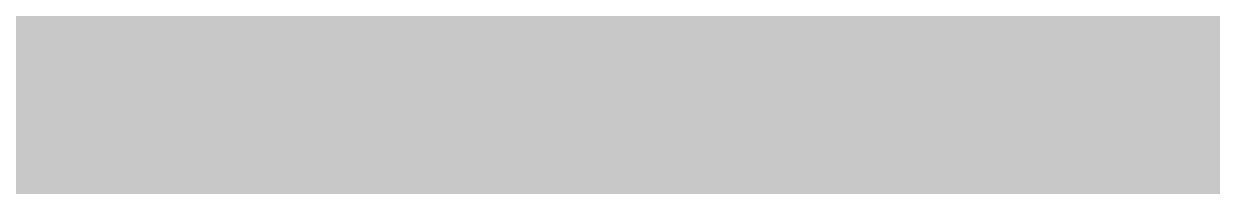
# Model space of a CAD drawing. Header units: millimetres. Extents: x -20 to 20, y -4.5 to 56.7.
# Drawn here: x -13.869 to -9.779, y 4.266 to 4.827 of the extents above; entities that cross this region are included whole.
import ezdxf

# ---------------------------------------------------------------- set-up
doc = ezdxf.new("R2010")
doc.units = ezdxf.units.MM
doc.layers.add('GREEN', color=7, linetype='Continuous', true_color=0x007f00)
doc.layers.add('WHITE', color=7, linetype='Continuous', true_color=0xf5f5f5)

# ---------------------------------------------------------------- blocks, each defined once
blk = doc.blocks.new('MR-GM-32-7')
at = {"layer": 'GREEN'}
h = blk.add_hatch(color=256, dxfattribs=at)
edge = h.paths.add_edge_path()
edge.add_spline(control_points=[(-10.1064, 4.3838), (-10.1064, 4.3838), (-10.1064, 4.6384), (-10.1064, 4.6384), (-10.1064, 4.6384), (-10.1503, 4.6384), (-10.1503, 4.6384), (-10.1503, 4.6384), (-10.1503, 4.677), (-10.1503, 4.677), (-10.1503, 4.677), (-10.1064, 4.677), (-10.1064, 4.677), (-10.1064, 4.677), (-10.1064, 4.7082), (-10.1064, 4.7082), (-10.1064, 4.7279), (-10.1046, 4.7426), (-10.1011, 4.7521), (-10.0963, 4.765), (-10.0879, 4.7755), (-10.0759, 4.7835), (-10.0638, 4.7915), (-10.0469, 4.7955), (-10.0252, 4.7955), (-10.0112, 4.7955), (-9.9958, 4.7938), (-9.9788, 4.7905), (-9.9788, 4.7905), (-9.9863, 4.7472), (-9.9863, 4.7472), (-9.9966, 4.749), (-10.0063, 4.7499), (-10.0156, 4.7499), (-10.0306, 4.7499), (-10.0413, 4.7467), (-10.0476, 4.7403), (-10.0538, 4.7338), (-10.057, 4.7218), (-10.057, 4.7041), (-10.057, 4.7041), (-10.057, 4.677), (-10.057, 4.677), (-10.057, 4.677), (-9.9998, 4.677), (-9.9998, 4.677), (-9.9998, 4.677), (-9.9998, 4.6384), (-9.9998, 4.6384), (-9.9998, 4.6384), (-10.057, 4.6384), (-10.057, 4.6384), (-10.057, 4.6384), (-10.057, 4.3838), (-10.057, 4.3838), (-10.057, 4.3838), (-10.1064, 4.3838), (-10.1064, 4.3838)], knot_values=[0, 0, 0, 0, 1, 1, 1, 2, 2, 2, 3, 3, 3, 4, 4, 4, 5, 5, 5, 6, 6, 6, 7, 7, 7, 8, 8, 8, 9, 9, 9, 10, 10, 10, 11, 11, 11, 12, 12, 12, 13, 13, 13, 14, 14, 14, 15, 15, 15, 16, 16, 16, 17, 17, 17, 18, 18, 18, 19, 19, 19, 19], degree=3, periodic=0)
edge = h.paths.add_edge_path(flags=16)
edge.add_spline(control_points=[(-10.4001, 4.5305), (-10.4001, 4.4929), (-10.3919, 4.4648), (-10.3755, 4.4461), (-10.3592, 4.4274), (-10.3386, 4.4181), (-10.3137, 4.4181), (-10.289, 4.4181), (-10.2685, 4.4275), (-10.2521, 4.4462), (-10.2358, 4.465), (-10.2276, 4.4936), (-10.2276, 4.5321), (-10.2276, 4.5684), (-10.2358, 4.5958), (-10.2523, 4.6145), (-10.2688, 4.6332), (-10.2892, 4.6425), (-10.3137, 4.6425), (-10.3386, 4.6425), (-10.3592, 4.6332), (-10.3755, 4.6147), (-10.3919, 4.5961), (-10.4001, 4.568), (-10.4001, 4.5305)], knot_values=[0, 0, 0, 0, 1, 1, 1, 2, 2, 2, 3, 3, 3, 4, 4, 4, 5, 5, 5, 6, 6, 6, 7, 7, 7, 8, 8, 8, 8], degree=3, periodic=0)
edge = h.paths.add_edge_path()
edge.add_spline(control_points=[(-10.4512, 4.5305), (-10.4512, 4.5847), (-10.4361, 4.625), (-10.4059, 4.6511), (-10.3807, 4.6728), (-10.35, 4.6837), (-10.3137, 4.6837), (-10.2734, 4.6837), (-10.2405, 4.6705), (-10.2149, 4.6441), (-10.1893, 4.6176), (-10.1765, 4.5812), (-10.1765, 4.5346), (-10.1765, 4.4969), (-10.1822, 4.4672), (-10.1935, 4.4456), (-10.2048, 4.4239), (-10.2213, 4.4071), (-10.2429, 4.3952), (-10.2645, 4.3832), (-10.2881, 4.3772), (-10.3137, 4.3772), (-10.3548, 4.3772), (-10.3879, 4.3904), (-10.4132, 4.4167), (-10.4386, 4.443), (-10.4512, 4.4809), (-10.4512, 4.5305)], knot_values=[0, 0, 0, 0, 1, 1, 1, 2, 2, 2, 3, 3, 3, 4, 4, 4, 5, 5, 5, 6, 6, 6, 7, 7, 7, 8, 8, 8, 9, 9, 9, 9], degree=3, periodic=0)
edge = h.paths.add_edge_path()
edge.add_spline(control_points=[(-10.6383, 4.4283), (-10.6383, 4.4283), (-10.6312, 4.3844), (-10.6312, 4.3844), (-10.6452, 4.3815), (-10.6577, 4.38), (-10.6687, 4.38), (-10.6868, 4.38), (-10.7007, 4.3828), (-10.7107, 4.3885), (-10.7206, 4.3942), (-10.7276, 4.4017), (-10.7317, 4.411), (-10.7357, 4.4203), (-10.7377, 4.4399), (-10.7377, 4.4697), (-10.7377, 4.4697), (-10.7377, 4.6384), (-10.7377, 4.6384), (-10.7377, 4.6384), (-10.7742, 4.6384), (-10.7742, 4.6384), (-10.7742, 4.6384), (-10.7742, 4.677), (-10.7742, 4.677), (-10.7742, 4.677), (-10.7377, 4.677), (-10.7377, 4.677), (-10.7377, 4.677), (-10.7377, 4.7497), (-10.7377, 4.7497), (-10.7377, 4.7497), (-10.6883, 4.7795), (-10.6883, 4.7795), (-10.6883, 4.7795), (-10.6883, 4.677), (-10.6883, 4.677), (-10.6883, 4.677), (-10.6383, 4.677), (-10.6383, 4.677), (-10.6383, 4.677), (-10.6383, 4.6384), (-10.6383, 4.6384), (-10.6383, 4.6384), (-10.6883, 4.6384), (-10.6883, 4.6384), (-10.6883, 4.6384), (-10.6883, 4.467), (-10.6883, 4.467), (-10.6883, 4.4528), (-10.6875, 4.4437), (-10.6857, 4.4396), (-10.684, 4.4356), (-10.6811, 4.4324), (-10.6772, 4.43), (-10.6732, 4.4276), (-10.6676, 4.4264), (-10.6602, 4.4264), (-10.6547, 4.4264), (-10.6474, 4.427), (-10.6383, 4.4283)], knot_values=[0, 0, 0, 0, 1, 1, 1, 2, 2, 2, 3, 3, 3, 4, 4, 4, 5, 5, 5, 6, 6, 6, 7, 7, 7, 8, 8, 8, 9, 9, 9, 10, 10, 10, 11, 11, 11, 12, 12, 12, 13, 13, 13, 14, 14, 14, 15, 15, 15, 16, 16, 16, 17, 17, 17, 18, 18, 18, 19, 19, 19, 20, 20, 20, 20], degree=3, periodic=0)
edge = h.paths.add_edge_path()
edge.add_spline(control_points=[(-11.0613, 4.3838), (-11.0613, 4.3838), (-11.0613, 4.677), (-11.0613, 4.677), (-11.0613, 4.677), (-11.0166, 4.677), (-11.0166, 4.677), (-11.0166, 4.677), (-11.0166, 4.6354), (-11.0166, 4.6354), (-10.9951, 4.6676), (-10.9639, 4.6837), (-10.9233, 4.6837), (-10.9056, 4.6837), (-10.8894, 4.6805), (-10.8746, 4.6741), (-10.8597, 4.6678), (-10.8486, 4.6595), (-10.8413, 4.6492), (-10.8339, 4.6388), (-10.8288, 4.6266), (-10.8258, 4.6124), (-10.824, 4.6032), (-10.8231, 4.5871), (-10.8231, 4.5641), (-10.8231, 4.5641), (-10.8231, 4.3838), (-10.8231, 4.3838), (-10.8231, 4.3838), (-10.8727, 4.3838), (-10.8727, 4.3838), (-10.8727, 4.3838), (-10.8727, 4.5622), (-10.8727, 4.5622), (-10.8727, 4.5824), (-10.8747, 4.5976), (-10.8785, 4.6076), (-10.8824, 4.6176), (-10.8893, 4.6256), (-10.8991, 4.6316), (-10.909, 4.6376), (-10.9205, 4.6406), (-10.9338, 4.6406), (-10.9549, 4.6406), (-10.9732, 4.6339), (-10.9886, 4.6205), (-11.0039, 4.607), (-11.0116, 4.5815), (-11.0116, 4.544), (-11.0116, 4.544), (-11.0116, 4.3838), (-11.0116, 4.3838), (-11.0116, 4.3838), (-11.0613, 4.3838), (-11.0613, 4.3838)], knot_values=[0, 0, 0, 0, 1, 1, 1, 2, 2, 2, 3, 3, 3, 4, 4, 4, 5, 5, 5, 6, 6, 6, 7, 7, 7, 8, 8, 8, 9, 9, 9, 10, 10, 10, 11, 11, 11, 12, 12, 12, 13, 13, 13, 14, 14, 14, 15, 15, 15, 16, 16, 16, 17, 17, 17, 18, 18, 18, 18], degree=3, periodic=0)
edge = h.paths.add_edge_path(flags=16)
edge.add_spline(control_points=[(-11.3382, 4.5586), (-11.3382, 4.5586), (-11.1745, 4.5586), (-11.1745, 4.5586), (-11.1767, 4.5833), (-11.183, 4.6018), (-11.1933, 4.6141), (-11.2091, 4.6332), (-11.2296, 4.6428), (-11.2548, 4.6428), (-11.2777, 4.6428), (-11.2969, 4.6352), (-11.3124, 4.6199), (-11.328, 4.6046), (-11.3366, 4.5842), (-11.3382, 4.5586)], knot_values=[0, 0, 0, 0, 1, 1, 1, 2, 2, 2, 3, 3, 3, 4, 4, 4, 5, 5, 5, 5], degree=3, periodic=0)
edge = h.paths.add_edge_path()
edge.add_spline(control_points=[(-11.1751, 4.4783), (-11.1751, 4.4783), (-11.1237, 4.4719), (-11.1237, 4.4719), (-11.1318, 4.4419), (-11.1468, 4.4186), (-11.1687, 4.4021), (-11.1906, 4.3855), (-11.2186, 4.3772), (-11.2526, 4.3772), (-11.2955, 4.3772), (-11.3295, 4.3904), (-11.3546, 4.4168), (-11.3798, 4.4433), (-11.3923, 4.4803), (-11.3923, 4.528), (-11.3923, 4.5773), (-11.3796, 4.6156), (-11.3542, 4.6428), (-11.3288, 4.67), (-11.2959, 4.6837), (-11.2554, 4.6837), (-11.2162, 4.6837), (-11.1842, 4.6703), (-11.1593, 4.6436), (-11.1345, 4.617), (-11.122, 4.5794), (-11.122, 4.531), (-11.122, 4.5281), (-11.1221, 4.5236), (-11.1223, 4.5177), (-11.1223, 4.5177), (-11.341, 4.5177), (-11.341, 4.5177), (-11.3391, 4.4855), (-11.33, 4.4609), (-11.3136, 4.4438), (-11.2973, 4.4266), (-11.2768, 4.4181), (-11.2524, 4.4181), (-11.2341, 4.4181), (-11.2186, 4.4229), (-11.2057, 4.4324), (-11.1928, 4.442), (-11.1826, 4.4573), (-11.1751, 4.4783)], knot_values=[0, 0, 0, 0, 1, 1, 1, 2, 2, 2, 3, 3, 3, 4, 4, 4, 5, 5, 5, 6, 6, 6, 7, 7, 7, 8, 8, 8, 9, 9, 9, 10, 10, 10, 11, 11, 11, 12, 12, 12, 13, 13, 13, 14, 14, 14, 15, 15, 15, 15], degree=3, periodic=0)
edge = h.paths.add_edge_path()
edge.add_spline(control_points=[(-11.8468, 4.3838), (-11.8468, 4.3838), (-11.8468, 4.677), (-11.8468, 4.677), (-11.8468, 4.677), (-11.8023, 4.677), (-11.8023, 4.677), (-11.8023, 4.677), (-11.8023, 4.6359), (-11.8023, 4.6359), (-11.7931, 4.6503), (-11.7809, 4.6618), (-11.7656, 4.6706), (-11.7503, 4.6793), (-11.7329, 4.6837), (-11.7134, 4.6837), (-11.6917, 4.6837), (-11.6739, 4.6792), (-11.66, 4.6701), (-11.6461, 4.6611), (-11.6363, 4.6485), (-11.6306, 4.6323), (-11.6074, 4.6665), (-11.5772, 4.6837), (-11.54, 4.6837), (-11.511, 4.6837), (-11.4886, 4.6756), (-11.4729, 4.6595), (-11.4573, 4.6434), (-11.4495, 4.6186), (-11.4495, 4.5851), (-11.4495, 4.5851), (-11.4495, 4.3838), (-11.4495, 4.3838), (-11.4495, 4.3838), (-11.4989, 4.3838), (-11.4989, 4.3838), (-11.4989, 4.3838), (-11.4989, 4.5685), (-11.4989, 4.5685), (-11.4989, 4.5884), (-11.5005, 4.6027), (-11.5037, 4.6115), (-11.5069, 4.6202), (-11.5128, 4.6273), (-11.5213, 4.6326), (-11.5297, 4.6379), (-11.5397, 4.6406), (-11.5511, 4.6406), (-11.5717, 4.6406), (-11.5888, 4.6338), (-11.6024, 4.62), (-11.616, 4.6063), (-11.6229, 4.5844), (-11.6229, 4.5542), (-11.6229, 4.5542), (-11.6229, 4.3838), (-11.6229, 4.3838), (-11.6229, 4.3838), (-11.6725, 4.3838), (-11.6725, 4.3838), (-11.6725, 4.3838), (-11.6725, 4.5743), (-11.6725, 4.5743), (-11.6725, 4.5964), (-11.6766, 4.613), (-11.6847, 4.624), (-11.6928, 4.6351), (-11.706, 4.6406), (-11.7245, 4.6406), (-11.7384, 4.6406), (-11.7514, 4.6369), (-11.7632, 4.6296), (-11.7751, 4.6222), (-11.7837, 4.6114), (-11.7891, 4.5973), (-11.7944, 4.5831), (-11.7971, 4.5627), (-11.7971, 4.536), (-11.7971, 4.536), (-11.7971, 4.3838), (-11.7971, 4.3838), (-11.7971, 4.3838), (-11.8468, 4.3838), (-11.8468, 4.3838)], knot_values=[0, 0, 0, 0, 1, 1, 1, 2, 2, 2, 3, 3, 3, 4, 4, 4, 5, 5, 5, 6, 6, 6, 7, 7, 7, 8, 8, 8, 9, 9, 9, 10, 10, 10, 11, 11, 11, 12, 12, 12, 13, 13, 13, 14, 14, 14, 15, 15, 15, 16, 16, 16, 17, 17, 17, 18, 18, 18, 19, 19, 19, 20, 20, 20, 21, 21, 21, 22, 22, 22, 23, 23, 23, 24, 24, 24, 25, 25, 25, 26, 26, 26, 27, 27, 27, 28, 28, 28, 28], degree=3, periodic=0)
edge = h.paths.add_edge_path()
edge.add_spline(control_points=[(-11.8953, 4.4283), (-11.8953, 4.4283), (-11.8882, 4.3844), (-11.8882, 4.3844), (-11.9022, 4.3815), (-11.9147, 4.38), (-11.9257, 4.38), (-11.9438, 4.38), (-11.9577, 4.3828), (-11.9677, 4.3885), (-11.9776, 4.3942), (-11.9846, 4.4017), (-11.9887, 4.411), (-11.9927, 4.4203), (-11.9947, 4.4399), (-11.9947, 4.4697), (-11.9947, 4.4697), (-11.9947, 4.6384), (-11.9947, 4.6384), (-11.9947, 4.6384), (-12.0312, 4.6384), (-12.0312, 4.6384), (-12.0312, 4.6384), (-12.0312, 4.677), (-12.0312, 4.677), (-12.0312, 4.677), (-11.9947, 4.677), (-11.9947, 4.677), (-11.9947, 4.677), (-11.9947, 4.7497), (-11.9947, 4.7497), (-11.9947, 4.7497), (-11.9453, 4.7795), (-11.9453, 4.7795), (-11.9453, 4.7795), (-11.9453, 4.677), (-11.9453, 4.677), (-11.9453, 4.677), (-11.8953, 4.677), (-11.8953, 4.677), (-11.8953, 4.677), (-11.8953, 4.6384), (-11.8953, 4.6384), (-11.8953, 4.6384), (-11.9453, 4.6384), (-11.9453, 4.6384), (-11.9453, 4.6384), (-11.9453, 4.467), (-11.9453, 4.467), (-11.9453, 4.4528), (-11.9444, 4.4437), (-11.9427, 4.4396), (-11.9409, 4.4356), (-11.9381, 4.4324), (-11.9341, 4.43), (-11.9302, 4.4276), (-11.9245, 4.4264), (-11.9172, 4.4264), (-11.9116, 4.4264), (-11.9044, 4.427), (-11.8953, 4.4283)], knot_values=[0, 0, 0, 0, 1, 1, 1, 2, 2, 2, 3, 3, 3, 4, 4, 4, 5, 5, 5, 6, 6, 6, 7, 7, 7, 8, 8, 8, 9, 9, 9, 10, 10, 10, 11, 11, 11, 12, 12, 12, 13, 13, 13, 14, 14, 14, 15, 15, 15, 16, 16, 16, 17, 17, 17, 18, 18, 18, 19, 19, 19, 20, 20, 20, 20], degree=3, periodic=0)
edge = h.paths.add_edge_path()
edge.add_spline(control_points=[(-12.1927, 4.3838), (-12.1927, 4.3838), (-12.1927, 4.677), (-12.1927, 4.677), (-12.1927, 4.677), (-12.148, 4.677), (-12.148, 4.677), (-12.148, 4.677), (-12.148, 4.6326), (-12.148, 4.6326), (-12.1365, 4.6534), (-12.126, 4.6671), (-12.1163, 4.6737), (-12.1067, 4.6804), (-12.0961, 4.6837), (-12.0845, 4.6837), (-12.0677, 4.6837), (-12.0507, 4.6783), (-12.0334, 4.6677), (-12.0334, 4.6677), (-12.0505, 4.6216), (-12.0505, 4.6216), (-12.0627, 4.6287), (-12.0748, 4.6323), (-12.0869, 4.6323), (-12.0978, 4.6323), (-12.1076, 4.6291), (-12.1162, 4.6225), (-12.1249, 4.616), (-12.131, 4.6069), (-12.1347, 4.5953), (-12.1402, 4.5777), (-12.143, 4.5583), (-12.143, 4.5373), (-12.143, 4.5373), (-12.143, 4.3838), (-12.143, 4.3838), (-12.143, 4.3838), (-12.1927, 4.3838), (-12.1927, 4.3838)], knot_values=[0, 0, 0, 0, 1, 1, 1, 2, 2, 2, 3, 3, 3, 4, 4, 4, 5, 5, 5, 6, 6, 6, 7, 7, 7, 8, 8, 8, 9, 9, 9, 10, 10, 10, 11, 11, 11, 12, 12, 12, 13, 13, 13, 13], degree=3, periodic=0)
edge = h.paths.add_edge_path(flags=16)
edge.add_spline(control_points=[(-12.3194, 4.531), (-12.3374, 4.5236), (-12.3645, 4.5174), (-12.4006, 4.5122), (-12.421, 4.5093), (-12.4355, 4.506), (-12.4439, 4.5023), (-12.4524, 4.4986), (-12.4589, 4.4932), (-12.4635, 4.4861), (-12.4681, 4.4791), (-12.4704, 4.4712), (-12.4704, 4.4625), (-12.4704, 4.4493), (-12.4654, 4.4382), (-12.4554, 4.4294), (-12.4453, 4.4206), (-12.4307, 4.4161), (-12.4113, 4.4161), (-12.3922, 4.4161), (-12.3752, 4.4203), (-12.3603, 4.4287), (-12.3454, 4.4371), (-12.3344, 4.4485), (-12.3274, 4.4631), (-12.3221, 4.4743), (-12.3194, 4.4909), (-12.3194, 4.5128), (-12.3194, 4.5128), (-12.3194, 4.531), (-12.3194, 4.531)], knot_values=[0, 0, 0, 0, 1, 1, 1, 2, 2, 2, 3, 3, 3, 4, 4, 4, 5, 5, 5, 6, 6, 6, 7, 7, 7, 8, 8, 8, 9, 9, 9, 10, 10, 10, 10], degree=3, periodic=0)
edge = h.paths.add_edge_path()
edge.add_spline(control_points=[(-12.3153, 4.42), (-12.3337, 4.4044), (-12.3514, 4.3933), (-12.3684, 4.3869), (-12.3854, 4.3805), (-12.4037, 4.3772), (-12.4232, 4.3772), (-12.4554, 4.3772), (-12.4802, 4.3851), (-12.4975, 4.4008), (-12.5148, 4.4166), (-12.5234, 4.4367), (-12.5234, 4.4612), (-12.5234, 4.4755), (-12.5201, 4.4886), (-12.5136, 4.5005), (-12.5071, 4.5124), (-12.4985, 4.5219), (-12.4879, 4.5291), (-12.4774, 4.5362), (-12.4655, 4.5417), (-12.4522, 4.5454), (-12.4424, 4.5479), (-12.4277, 4.5504), (-12.408, 4.5528), (-12.3679, 4.5576), (-12.3384, 4.5633), (-12.3194, 4.5699), (-12.3192, 4.5767), (-12.3191, 4.5811), (-12.3191, 4.5829), (-12.3191, 4.6031), (-12.3238, 4.6174), (-12.3332, 4.6257), (-12.3459, 4.6369), (-12.3648, 4.6425), (-12.3898, 4.6425), (-12.4132, 4.6425), (-12.4304, 4.6384), (-12.4416, 4.6302), (-12.4527, 4.6221), (-12.4609, 4.6076), (-12.4663, 4.5868), (-12.4663, 4.5868), (-12.5149, 4.5934), (-12.5149, 4.5934), (-12.5104, 4.6142), (-12.5032, 4.631), (-12.4931, 4.6438), (-12.4829, 4.6566), (-12.4683, 4.6664), (-12.4492, 4.6733), (-12.43, 4.6802), (-12.4078, 4.6837), (-12.3826, 4.6837), (-12.3576, 4.6837), (-12.3373, 4.6807), (-12.3216, 4.6748), (-12.306, 4.6689), (-12.2945, 4.6615), (-12.2871, 4.6526), (-12.2797, 4.6437), (-12.2746, 4.6324), (-12.2716, 4.6188), (-12.27, 4.6103), (-12.2692, 4.5951), (-12.2692, 4.573), (-12.2692, 4.573), (-12.2692, 4.5067), (-12.2692, 4.5067), (-12.2692, 4.4605), (-12.2681, 4.4313), (-12.266, 4.4191), (-12.2639, 4.4068), (-12.2597, 4.3951), (-12.2534, 4.3838), (-12.2534, 4.3838), (-12.3053, 4.3838), (-12.3053, 4.3838), (-12.3105, 4.3942), (-12.3138, 4.4062), (-12.3153, 4.42)], knot_values=[0, 0, 0, 0, 1, 1, 1, 2, 2, 2, 3, 3, 3, 4, 4, 4, 5, 5, 5, 6, 6, 6, 7, 7, 7, 8, 8, 8, 9, 9, 9, 10, 10, 10, 11, 11, 11, 12, 12, 12, 13, 13, 13, 14, 14, 14, 15, 15, 15, 16, 16, 16, 17, 17, 17, 18, 18, 18, 19, 19, 19, 20, 20, 20, 21, 21, 21, 22, 22, 22, 23, 23, 23, 24, 24, 24, 25, 25, 25, 26, 26, 26, 27, 27, 27, 27], degree=3, periodic=0)
edge = h.paths.add_edge_path(flags=16)
edge.add_spline(control_points=[(-12.776, 4.5288), (-12.776, 4.4911), (-12.7684, 4.4632), (-12.7531, 4.4451), (-12.7378, 4.4271), (-12.7193, 4.4181), (-12.6976, 4.4181), (-12.6755, 4.4181), (-12.6566, 4.4274), (-12.6409, 4.4461), (-12.6252, 4.4648), (-12.6173, 4.4937), (-12.6173, 4.5329), (-12.6173, 4.5703), (-12.625, 4.5983), (-12.6403, 4.6169), (-12.6557, 4.6354), (-12.6741, 4.6447), (-12.6954, 4.6447), (-12.7166, 4.6447), (-12.7353, 4.6349), (-12.7516, 4.6151), (-12.7679, 4.5953), (-12.776, 4.5665), (-12.776, 4.5288)], knot_values=[0, 0, 0, 0, 1, 1, 1, 2, 2, 2, 3, 3, 3, 4, 4, 4, 5, 5, 5, 6, 6, 6, 7, 7, 7, 8, 8, 8, 8], degree=3, periodic=0)
edge = h.paths.add_edge_path()
edge.add_spline(control_points=[(-12.821, 4.2715), (-12.821, 4.2715), (-12.821, 4.677), (-12.821, 4.677), (-12.821, 4.677), (-12.7758, 4.677), (-12.7758, 4.677), (-12.7758, 4.677), (-12.7758, 4.6389), (-12.7758, 4.6389), (-12.7651, 4.6539), (-12.753, 4.665), (-12.7396, 4.6725), (-12.7261, 4.6799), (-12.7099, 4.6837), (-12.6907, 4.6837), (-12.6657, 4.6837), (-12.6436, 4.6772), (-12.6245, 4.6643), (-12.6053, 4.6515), (-12.5909, 4.6333), (-12.5811, 4.6098), (-12.5714, 4.5863), (-12.5665, 4.5606), (-12.5665, 4.5327), (-12.5665, 4.5027), (-12.5719, 4.4756), (-12.5826, 4.4516), (-12.5934, 4.4276), (-12.6091, 4.4092), (-12.6296, 4.3964), (-12.6501, 4.3836), (-12.6717, 4.3772), (-12.6943, 4.3772), (-12.7109, 4.3772), (-12.7257, 4.3807), (-12.7389, 4.3877), (-12.7521, 4.3947), (-12.7629, 4.4035), (-12.7713, 4.4142), (-12.7713, 4.4142), (-12.7713, 4.2715), (-12.7713, 4.2715), (-12.7713, 4.2715), (-12.821, 4.2715), (-12.821, 4.2715)], knot_values=[0, 0, 0, 0, 1, 1, 1, 2, 2, 2, 3, 3, 3, 4, 4, 4, 5, 5, 5, 6, 6, 6, 7, 7, 7, 8, 8, 8, 9, 9, 9, 10, 10, 10, 11, 11, 11, 12, 12, 12, 13, 13, 13, 14, 14, 14, 15, 15, 15, 15], degree=3, periodic=0)
edge = h.paths.add_edge_path(flags=16)
edge.add_spline(control_points=[(-13.0979, 4.5586), (-13.0979, 4.5586), (-12.9342, 4.5586), (-12.9342, 4.5586), (-12.9364, 4.5833), (-12.9427, 4.6018), (-12.953, 4.6141), (-12.9688, 4.6332), (-12.9894, 4.6428), (-13.0146, 4.6428), (-13.0374, 4.6428), (-13.0566, 4.6352), (-13.0721, 4.6199), (-13.0877, 4.6046), (-13.0963, 4.5842), (-13.0979, 4.5586)], knot_values=[0, 0, 0, 0, 1, 1, 1, 2, 2, 2, 3, 3, 3, 4, 4, 4, 5, 5, 5, 5], degree=3, periodic=0)
edge = h.paths.add_edge_path()
edge.add_spline(control_points=[(-12.9348, 4.4783), (-12.9348, 4.4783), (-12.8834, 4.4719), (-12.8834, 4.4719), (-12.8915, 4.4419), (-12.9065, 4.4186), (-12.9284, 4.4021), (-12.9503, 4.3855), (-12.9783, 4.3772), (-13.0124, 4.3772), (-13.0552, 4.3772), (-13.0892, 4.3904), (-13.1144, 4.4168), (-13.1395, 4.4433), (-13.152, 4.4803), (-13.152, 4.528), (-13.152, 4.5773), (-13.1394, 4.6156), (-13.114, 4.6428), (-13.0885, 4.67), (-13.0556, 4.6837), (-13.0151, 4.6837), (-12.9759, 4.6837), (-12.9439, 4.6703), (-12.919, 4.6436), (-12.8942, 4.617), (-12.8818, 4.5794), (-12.8818, 4.531), (-12.8818, 4.5281), (-12.8819, 4.5236), (-12.882, 4.5177), (-12.882, 4.5177), (-13.1007, 4.5177), (-13.1007, 4.5177), (-13.0989, 4.4855), (-13.0897, 4.4609), (-13.0734, 4.4438), (-13.057, 4.4266), (-13.0366, 4.4181), (-13.0121, 4.4181), (-12.9939, 4.4181), (-12.9783, 4.4229), (-12.9654, 4.4324), (-12.9525, 4.442), (-12.9423, 4.4573), (-12.9348, 4.4783)], knot_values=[0, 0, 0, 0, 1, 1, 1, 2, 2, 2, 3, 3, 3, 4, 4, 4, 5, 5, 5, 6, 6, 6, 7, 7, 7, 8, 8, 8, 9, 9, 9, 10, 10, 10, 11, 11, 11, 12, 12, 12, 13, 13, 13, 14, 14, 14, 15, 15, 15, 15], degree=3, periodic=0)
edge = h.paths.add_edge_path(flags=16)
edge.add_spline(control_points=[(-13.4839, 4.4316), (-13.4839, 4.4316), (-13.3975, 4.4316), (-13.3975, 4.4316), (-13.3708, 4.4316), (-13.3499, 4.4341), (-13.3347, 4.4391), (-13.3195, 4.444), (-13.3074, 4.451), (-13.2984, 4.46), (-13.2857, 4.4728), (-13.2758, 4.4898), (-13.2687, 4.5113), (-13.2616, 4.5327), (-13.2581, 4.5587), (-13.2581, 4.5893), (-13.2581, 4.6316), (-13.265, 4.6641), (-13.2789, 4.6868), (-13.2928, 4.7096), (-13.3097, 4.7248), (-13.3296, 4.7325), (-13.3439, 4.7381), (-13.367, 4.7408), (-13.3989, 4.7408), (-13.3989, 4.7408), (-13.4839, 4.7408), (-13.4839, 4.7408), (-13.4839, 4.7408), (-13.4839, 4.4316), (-13.4839, 4.4316)], knot_values=[0, 0, 0, 0, 1, 1, 1, 2, 2, 2, 3, 3, 3, 4, 4, 4, 5, 5, 5, 6, 6, 6, 7, 7, 7, 8, 8, 8, 9, 9, 9, 10, 10, 10, 10], degree=3, periodic=0)
edge = h.paths.add_edge_path()
edge.add_spline(control_points=[(-13.5375, 4.3838), (-13.5375, 4.3838), (-13.5375, 4.7886), (-13.5375, 4.7886), (-13.5375, 4.7886), (-13.398, 4.7886), (-13.398, 4.7886), (-13.3666, 4.7886), (-13.3425, 4.7866), (-13.326, 4.7828), (-13.3028, 4.7775), (-13.283, 4.7678), (-13.2666, 4.7538), (-13.2453, 4.7358), (-13.2293, 4.7127), (-13.2187, 4.6846), (-13.2081, 4.6566), (-13.2029, 4.6245), (-13.2029, 4.5884), (-13.2029, 4.5577), (-13.2064, 4.5305), (-13.2136, 4.5067), (-13.2208, 4.483), (-13.23, 4.4633), (-13.2412, 4.4478), (-13.2524, 4.4322), (-13.2647, 4.42), (-13.2781, 4.411), (-13.2914, 4.4021), (-13.3075, 4.3954), (-13.3264, 4.3907), (-13.3453, 4.3861), (-13.3669, 4.3838), (-13.3914, 4.3838), (-13.3914, 4.3838), (-13.5375, 4.3838), (-13.5375, 4.3838)], knot_values=[0, 0, 0, 0, 1, 1, 1, 2, 2, 2, 3, 3, 3, 4, 4, 4, 5, 5, 5, 6, 6, 6, 7, 7, 7, 8, 8, 8, 9, 9, 9, 10, 10, 10, 11, 11, 11, 12, 12, 12, 12], degree=3, periodic=0)
at = {"layer": 'WHITE', "transparency": 33554687}
h = blk.add_hatch(color=256, dxfattribs=at)
h.dxf.hatch_style = 1
edge = h.paths.add_edge_path()
edge.add_arc((-16.6668, 13.3667), 3.3333, 90, 180, ccw=False)
edge.add_line((-16.6668, 16.7), (16.6668, 16.7))
edge.add_arc((16.6668, 13.3667), 3.3333, 0, 90, ccw=False)
edge.add_line((20.0002, 13.3667), (20.0002, 3.3333))
edge.add_arc((16.6668, 3.3333), 3.3333, -90, 0, ccw=False)
edge.add_line((16.6668, 0), (-16.6668, 0))
edge.add_arc((-16.6668, 3.3333), 3.3333, 180, 270, ccw=False)
edge.add_line((-20.0002, 3.3333), (-20.0002, 13.3667))

msp = doc.modelspace()

# ---------------------------------------------------------------- block references
msp.add_blockref('MR-GM-32-7', (0, 0))

doc.saveas('drawing.dxf')
